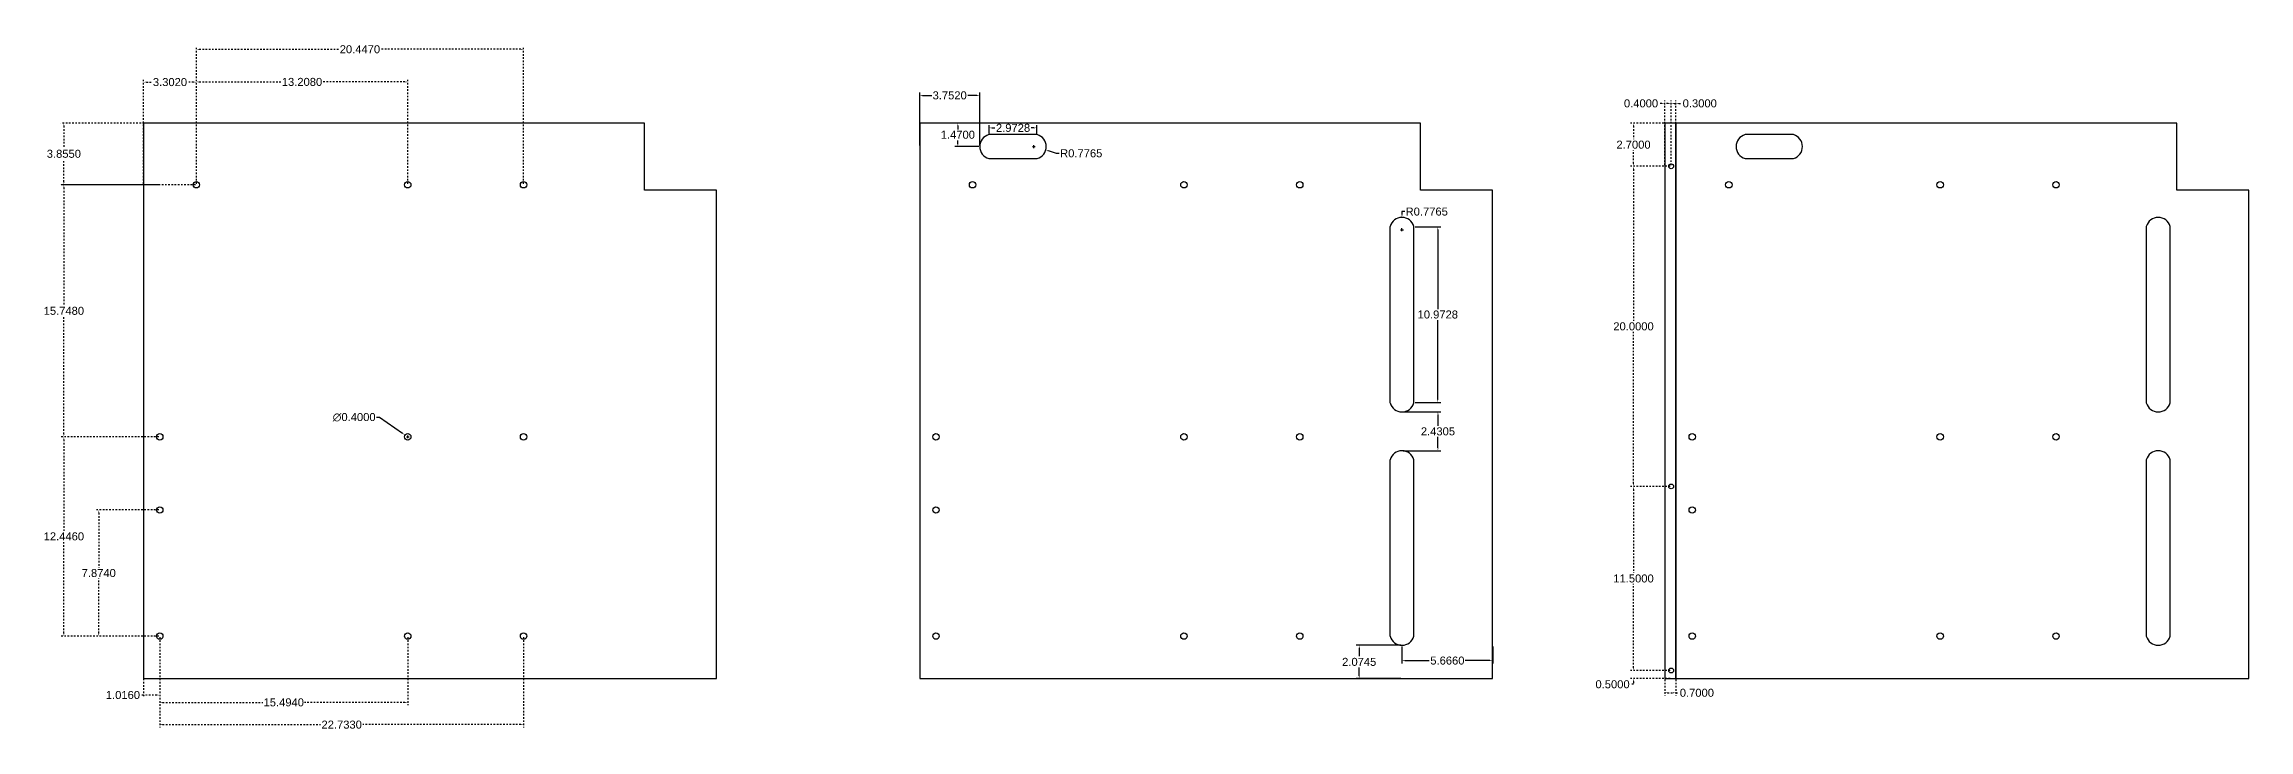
# Model space of a CAD drawing. Header units: millimetres. Extents: x 6 to 273, y 11 to 54.
# Drawn here: x 134.7 to 272.5, y 11.3 to 54.2 of the extents above; entities that cross this region are included whole.
import ezdxf

# ---------------------------------------------------------------- set-up
doc = ezdxf.new("R2010")
doc.units = ezdxf.units.MM
doc.header["$MEASUREMENT"] = 0
doc.linetypes.add('ACAD_ISO10W100', pattern=[18, 12, -3, 0, -3])
doc.layers.add('dim', color=3, linetype='ACAD_ISO10W100')
doc.layers.add('schita', color=2, linetype='Continuous')
doc.styles.get("Standard").update_dxf_attribs({"font": 'arial.ttf'})
doc.dimstyles.get("Standard").update_dxf_attribs({"dimtxt": 0.18, "dimasz": 0.18, "dimexe": 0.18, "dimexo": 0.0625, "dimgap": 0.09, "dimtad": 0, "dimtih": 1, "dimtoh": 1, "dimdec": 4, "dimzin": 0, "dimdsep": 46, "dimtxsty": 'Standard', "dimcen": 0.09, "dimadec": 0, "dimazin": 0, "dimtfac": 1, "dimtdec": 4, "dimtofl": 0, "dimtmove": 0, "dimatfit": 3, "dimfxl": 1, "dimtolj": 1, "dimtzin": 0, "dimarcsym": 0})

# ---------------------------------------------------------------- blocks, each defined once
blk = doc.blocks.new('*D5')
at = {"layer": 'Defpoints', "color": 0, "ltscale": 0.004, "transparency": 16777216}
for p in [(141.96, 17.18), (157.46, 17.18), (157.46, 13.04)]:
    blk.add_point(p, dxfattribs=at)
at = {"layer": 'dim', "color": 0, "lineweight": -2, "ltscale": 0.004, "transparency": 16777216}
for p, q in [((141.96, 17.12), (141.96, 12.86)), ((157.46, 17.12), (157.46, 12.86)), ((142.14, 13.04), (148.41, 13.04)), ((157.28, 13.04), (151.01, 13.04))]:
    blk.add_line(p, q, dxfattribs=at)
at = {"layer": 'dim', "color": 0, "ltscale": 0.004, "transparency": 16777216}
for points in [[(142.14, 13.07), (142.14, 13.01), (141.96, 13.04)], [(157.28, 13.07), (157.28, 13.01), (157.46, 13.04)]]:
    blk.add_solid(points, dxfattribs=at)
at = {"layer": 'dim', "color": 0, "ltscale": 0.004, "transparency": 16777216, "insert": (149.71, 13.04), "char_height": 0.5, "attachment_point": 5}
blk.add_mtext('\\A1;15.4940', dxfattribs=at)
blk = doc.blocks.new('*D6')
at = {"layer": 'Defpoints', "color": 0, "ltscale": 0.004, "transparency": 16777216}
for p in [(141.96, 17.18), (164.7, 17.18), (164.7, 11.65)]:
    blk.add_point(p, dxfattribs=at)
at = {"layer": 'dim', "color": 0, "lineweight": -2, "ltscale": 0.004, "transparency": 16777216}
for p, q in [((141.96, 17.12), (141.96, 11.47)), ((164.7, 17.12), (164.7, 11.47)), ((142.14, 11.65), (152, 11.65)), ((164.52, 11.65), (154.65, 11.65))]:
    blk.add_line(p, q, dxfattribs=at)
at = {"layer": 'dim', "color": 0, "ltscale": 0.004, "transparency": 16777216}
for points in [[(142.14, 11.68), (142.14, 11.62), (141.96, 11.65)], [(164.52, 11.68), (164.52, 11.62), (164.7, 11.65)]]:
    blk.add_solid(points, dxfattribs=at)
at = {"layer": 'dim', "color": 0, "ltscale": 0.004, "transparency": 16777216, "insert": (153.33, 11.65), "char_height": 0.5, "attachment_point": 5}
blk.add_mtext('\\A1;22.7330', dxfattribs=at)
blk = doc.blocks.new('*D7')
at = {"layer": 'Defpoints', "color": 0, "ltscale": 0.004, "transparency": 16777216}
for p in [(140.95, 17.18), (141.96, 17.18), (140.95, 13.5)]:
    blk.add_point(p, dxfattribs=at)
at = {"layer": 'dim', "color": 0, "lineweight": -2, "ltscale": 0.004, "transparency": 16777216}
for p, q in [((140.95, 17.12), (140.95, 13.32)), ((141.96, 17.12), (141.96, 13.32)), ((140.95, 13.5), (140.77, 13.5)), ((141.78, 13.5), (141.13, 13.5))]:
    blk.add_line(p, q, dxfattribs=at)
at = {"layer": 'dim', "color": 0, "ltscale": 0.004, "transparency": 16777216}
for points in [[(141.13, 13.53), (141.13, 13.47), (140.95, 13.5)], [(141.78, 13.53), (141.78, 13.47), (141.96, 13.5)]]:
    blk.add_solid(points, dxfattribs=at)
at = {"layer": 'dim', "color": 0, "ltscale": 0.004, "transparency": 16777216, "insert": (139.66, 13.5), "char_height": 0.5, "attachment_point": 5}
blk.add_mtext('\\A1;1.0160', dxfattribs=at)
blk = doc.blocks.new('*D8')
at = {"layer": 'Defpoints', "color": 0, "ltscale": 0.004, "transparency": 16777216}
for p in [(138.15, 25.06), (141.96, 25.06), (141.96, 17.18)]:
    blk.add_point(p, dxfattribs=at)
at = {"layer": 'dim', "color": 0, "lineweight": -2, "ltscale": 0.004, "transparency": 16777216}
for p, q in [((141.9, 25.06), (137.97, 25.06)), ((138.15, 24.88), (138.15, 21.47)), ((138.15, 17.36), (138.15, 20.78)), ((141.9, 17.18), (137.97, 17.18))]:
    blk.add_line(p, q, dxfattribs=at)
at = {"layer": 'dim', "color": 0, "ltscale": 0.004, "transparency": 16777216}
for points in [[(138.12, 24.88), (138.18, 24.88), (138.15, 25.06)], [(138.12, 17.36), (138.18, 17.36), (138.15, 17.18)]]:
    blk.add_solid(points, dxfattribs=at)
at = {"layer": 'dim', "color": 0, "ltscale": 0.004, "transparency": 16777216, "insert": (138.15, 21.12), "char_height": 0.5, "attachment_point": 5}
blk.add_mtext('\\A1;7.8740', dxfattribs=at)
blk = doc.blocks.new('*D9')
at = {"layer": 'Defpoints', "color": 0, "ltscale": 0.004, "transparency": 16777216}
for p in [(135.97, 29.63), (141.96, 29.63), (141.96, 17.18)]:
    blk.add_point(p, dxfattribs=at)
at = {"layer": 'dim', "color": 0, "lineweight": -2, "ltscale": 0.004, "transparency": 16777216}
for p, q in [((141.9, 29.63), (135.79, 29.63)), ((135.97, 29.45), (135.97, 23.75)), ((135.97, 17.36), (135.97, 23.06)), ((141.9, 17.18), (135.79, 17.18))]:
    blk.add_line(p, q, dxfattribs=at)
at = {"layer": 'dim', "color": 0, "ltscale": 0.004, "transparency": 16777216}
for points in [[(135.94, 29.45), (136, 29.45), (135.97, 29.63)], [(135.94, 17.36), (136, 17.36), (135.97, 17.18)]]:
    blk.add_solid(points, dxfattribs=at)
at = {"layer": 'dim', "color": 0, "ltscale": 0.004, "transparency": 16777216, "insert": (135.97, 23.41), "char_height": 0.5, "attachment_point": 5}
blk.add_mtext('\\A1;12.4460', dxfattribs=at)
blk = doc.blocks.new('*D10')
at = {"layer": 'Defpoints', "color": 0, "ltscale": 0.004, "transparency": 16777216}
for p in [(135.97, 49.23), (144.25, 49.23), (144.25, 45.38)]:
    blk.add_point(p, dxfattribs=at)
at = {"layer": 'dim', "color": 0, "lineweight": -2, "ltscale": 0.004, "transparency": 16777216}
for p, q in [((144.19, 49.23), (135.79, 49.23)), ((135.97, 49.05), (135.97, 47.65)), ((135.97, 45.56), (135.97, 46.96)), ((144.19, 45.38), (135.79, 45.38))]:
    blk.add_line(p, q, dxfattribs=at)
at = {"layer": 'dim', "color": 0, "ltscale": 0.004, "transparency": 16777216}
for points in [[(135.94, 49.05), (136, 49.05), (135.97, 49.23)], [(135.94, 45.56), (136, 45.56), (135.97, 45.38)]]:
    blk.add_solid(points, dxfattribs=at)
at = {"layer": 'dim', "color": 0, "ltscale": 0.004, "transparency": 16777216, "insert": (135.97, 47.31), "char_height": 0.5, "attachment_point": 5}
blk.add_mtext('\\A1;3.8550', dxfattribs=at)
blk = doc.blocks.new('*D11')
at = {"layer": 'Defpoints', "color": 0, "ltscale": 0.004, "transparency": 16777216}
for p in [(135.97, 45.38), (141.96, 45.38), (141.96, 29.63)]:
    blk.add_point(p, dxfattribs=at)
at = {"layer": 'dim', "color": 0, "lineweight": -2, "ltscale": 0.004, "transparency": 16777216}
for p, q in [((141.9, 45.38), (135.79, 45.38)), ((135.97, 45.2), (135.97, 37.85)), ((135.97, 29.81), (135.97, 37.16)), ((141.9, 29.63), (135.79, 29.63))]:
    blk.add_line(p, q, dxfattribs=at)
at = {"layer": 'dim', "color": 0, "ltscale": 0.004, "transparency": 16777216}
for points in [[(135.94, 45.2), (136, 45.2), (135.97, 45.38)], [(135.94, 29.81), (136, 29.81), (135.97, 29.63)]]:
    blk.add_solid(points, dxfattribs=at)
at = {"layer": 'dim', "color": 0, "ltscale": 0.004, "transparency": 16777216, "insert": (135.97, 37.5), "char_height": 0.5, "attachment_point": 5}
blk.add_mtext('\\A1;15.7480', dxfattribs=at)
blk = doc.blocks.new('*D12')
at = {"layer": 'Defpoints', "color": 0, "ltscale": 0.004, "transparency": 16777216}
for p in [(144.25, 51.79), (140.95, 45.38), (144.25, 45.38)]:
    blk.add_point(p, dxfattribs=at)
at = {"layer": 'dim', "color": 0, "lineweight": -2, "ltscale": 0.004, "transparency": 16777216}
for p, q in [((140.95, 45.44), (140.95, 51.97)), ((141.13, 51.79), (141.47, 51.79)), ((144.07, 51.79), (143.72, 51.79)), ((144.25, 45.44), (144.25, 51.97))]:
    blk.add_line(p, q, dxfattribs=at)
at = {"layer": 'dim', "color": 0, "ltscale": 0.004, "transparency": 16777216}
for points in [[(141.13, 51.82), (141.13, 51.76), (140.95, 51.79)], [(144.07, 51.82), (144.07, 51.76), (144.25, 51.79)]]:
    blk.add_solid(points, dxfattribs=at)
at = {"layer": 'dim', "color": 0, "ltscale": 0.004, "transparency": 16777216, "insert": (142.6, 51.79), "char_height": 0.5, "attachment_point": 5}
blk.add_mtext('\\A1;3.3020', dxfattribs=at)
blk = doc.blocks.new('*D13')
at = {"layer": 'Defpoints', "color": 0, "ltscale": 0.004, "transparency": 16777216}
for p in [(157.46, 51.8), (144.25, 45.38), (157.46, 45.38)]:
    blk.add_point(p, dxfattribs=at)
at = {"layer": 'dim', "color": 0, "lineweight": -2, "ltscale": 0.004, "transparency": 16777216}
for p, q in [((144.25, 45.44), (144.25, 51.98)), ((144.43, 51.8), (149.55, 51.8)), ((157.28, 51.8), (152.15, 51.8)), ((157.46, 45.44), (157.46, 51.98))]:
    blk.add_line(p, q, dxfattribs=at)
at = {"layer": 'dim', "color": 0, "ltscale": 0.004, "transparency": 16777216}
for points in [[(144.43, 51.83), (144.43, 51.77), (144.25, 51.8)], [(157.28, 51.83), (157.28, 51.77), (157.46, 51.8)]]:
    blk.add_solid(points, dxfattribs=at)
at = {"layer": 'dim', "color": 0, "ltscale": 0.004, "transparency": 16777216, "insert": (150.85, 51.8), "char_height": 0.5, "attachment_point": 5}
blk.add_mtext('\\A1;13.2080', dxfattribs=at)
blk = doc.blocks.new('*D14')
at = {"layer": 'Defpoints', "color": 0, "ltscale": 0.004, "transparency": 16777216}
for p in [(164.7, 53.84), (144.25, 45.38), (164.7, 45.38)]:
    blk.add_point(p, dxfattribs=at)
at = {"layer": 'dim', "color": 0, "lineweight": -2, "ltscale": 0.004, "transparency": 16777216}
for p, q in [((144.25, 45.44), (144.25, 54.02)), ((144.43, 53.84), (153.15, 53.84)), ((164.52, 53.84), (155.8, 53.84)), ((164.7, 45.44), (164.7, 54.02))]:
    blk.add_line(p, q, dxfattribs=at)
at = {"layer": 'dim', "color": 0, "ltscale": 0.004, "transparency": 16777216}
for points in [[(144.43, 53.87), (144.43, 53.81), (144.25, 53.84)], [(164.52, 53.87), (164.52, 53.81), (164.7, 53.84)]]:
    blk.add_solid(points, dxfattribs=at)
at = {"layer": 'dim', "color": 0, "ltscale": 0.004, "transparency": 16777216, "insert": (154.47, 53.84), "char_height": 0.5, "attachment_point": 5}
blk.add_mtext('\\A1;20.4470', dxfattribs=at)
blk = doc.blocks.new('*D15')
at = {"layer": 'Defpoints', "color": 0, "transparency": 16777216}
for p in [(193.79, 48.51), (196.76, 48.93), (196.76, 48.51)]:
    blk.add_point(p, dxfattribs=at)
at = {"layer": 'dim', "color": 0, "lineweight": -2, "transparency": 16777216}
for p, q in [((193.79, 48.58), (193.79, 49.11)), ((193.97, 48.93), (194.14, 48.93)), ((196.58, 48.93), (196.41, 48.93)), ((196.76, 48.58), (196.76, 49.11))]:
    blk.add_line(p, q, dxfattribs=at)
at = {"layer": 'dim', "color": 0, "transparency": 16777216}
for points in [[(193.97, 48.96), (193.97, 48.9), (193.79, 48.93)], [(196.58, 48.96), (196.58, 48.9), (196.76, 48.93)]]:
    blk.add_solid(points, dxfattribs=at)
at = {"layer": 'dim', "color": 0, "transparency": 16777216, "insert": (195.28, 48.93), "char_height": 0.5, "attachment_point": 5}
blk.add_mtext('\\A1;2.9728', dxfattribs=at)
blk = doc.blocks.new('*D16')
at = {"layer": 'Defpoints', "color": 0, "transparency": 16777216}
for p in [(219.58, 43.34), (219.58, 42.57)]:
    blk.add_point(p, dxfattribs=at)
at = {"layer": 'dim', "color": 0, "lineweight": -2, "transparency": 16777216}
for p, q in [((219.76, 43.7), (219.58, 43.7)), ((219.58, 43.7), (219.58, 43.52)), ((219.49, 42.57), (219.67, 42.57)), ((219.58, 42.48), (219.58, 42.66))]:
    blk.add_line(p, q, dxfattribs=at)
at = {"layer": 'dim', "color": 0, "transparency": 16777216}
blk.add_solid([(219.55, 43.52), (219.61, 43.52), (219.58, 43.34)], dxfattribs=at)
at = {"layer": 'dim', "color": 0, "transparency": 16777216, "insert": (221.13, 43.7), "char_height": 0.5, "attachment_point": 5}
blk.add_mtext('\\A1;R0.7765', dxfattribs=at)
blk = doc.blocks.new('*D17')
at = {"layer": 'Defpoints', "color": 0, "transparency": 16777216}
for p in [(220.33, 42.75), (220.33, 31.78), (221.82, 31.78)]:
    blk.add_point(p, dxfattribs=at)
at = {"layer": 'dim', "color": 0, "lineweight": -2, "transparency": 16777216}
for p, q in [((220.4, 42.75), (222, 42.75)), ((221.82, 42.57), (221.82, 37.61)), ((221.82, 31.96), (221.82, 36.92)), ((220.4, 31.78), (222, 31.78))]:
    blk.add_line(p, q, dxfattribs=at)
at = {"layer": 'dim', "color": 0, "transparency": 16777216}
for points in [[(221.79, 42.57), (221.85, 42.57), (221.82, 42.75)], [(221.79, 31.96), (221.85, 31.96), (221.82, 31.78)]]:
    blk.add_solid(points, dxfattribs=at)
at = {"layer": 'dim', "color": 0, "transparency": 16777216, "insert": (221.82, 37.27), "char_height": 0.5, "attachment_point": 5}
blk.add_mtext('\\A1;10.9728', dxfattribs=at)
blk = doc.blocks.new('*D18')
at = {"layer": 'Defpoints', "color": 0, "transparency": 16777216}
for p in [(196.58, 47.76), (197.32, 47.54)]:
    blk.add_point(p, dxfattribs=at)
at = {"layer": 'dim', "color": 0, "lineweight": -2, "transparency": 16777216}
for p, q in [((196.49, 47.76), (196.67, 47.76)), ((196.58, 47.67), (196.58, 47.85)), ((197.99, 47.34), (197.49, 47.49)), ((198.17, 47.34), (197.99, 47.34))]:
    blk.add_line(p, q, dxfattribs=at)
at = {"layer": 'dim', "color": 0, "transparency": 16777216}
blk.add_solid([(197.5, 47.52), (197.48, 47.46), (197.32, 47.54)], dxfattribs=at)
at = {"layer": 'dim', "color": 0, "transparency": 16777216, "insert": (199.54, 47.34), "char_height": 0.5, "attachment_point": 5}
blk.add_mtext('\\A1;R0.7765', dxfattribs=at)
blk = doc.blocks.new('*D19')
at = {"layer": 'Defpoints', "color": 0, "transparency": 16777216}
for p in [(219.58, 31.19), (221.83, 31.19), (219.58, 28.76)]:
    blk.add_point(p, dxfattribs=at)
at = {"layer": 'dim', "color": 0, "lineweight": -2, "transparency": 16777216}
for p, q in [((219.65, 31.19), (222.01, 31.19)), ((221.83, 31.01), (221.83, 30.32)), ((221.83, 28.94), (221.83, 29.63)), ((219.65, 28.76), (222.01, 28.76))]:
    blk.add_line(p, q, dxfattribs=at)
at = {"layer": 'dim', "color": 0, "transparency": 16777216}
for points in [[(221.8, 31.01), (221.86, 31.01), (221.83, 31.19)], [(221.8, 28.94), (221.86, 28.94), (221.83, 28.76)]]:
    blk.add_solid(points, dxfattribs=at)
at = {"layer": 'dim', "color": 0, "transparency": 16777216, "insert": (221.83, 29.97), "char_height": 0.5, "attachment_point": 5}
blk.add_mtext('\\A1;2.4305', dxfattribs=at)
blk = doc.blocks.new('*D20')
at = {"layer": 'Defpoints', "color": 0, "transparency": 16777216}
for p in [(219.58, 16.61), (225.25, 16.61), (225.25, 15.65)]:
    blk.add_point(p, dxfattribs=at)
at = {"layer": 'dim', "color": 0, "lineweight": -2, "transparency": 16777216}
for p, q in [((219.58, 16.54), (219.58, 15.47)), ((225.25, 16.54), (225.25, 15.47)), ((219.76, 15.65), (221.29, 15.65)), ((225.07, 15.65), (223.54, 15.65))]:
    blk.add_line(p, q, dxfattribs=at)
at = {"layer": 'dim', "color": 0, "transparency": 16777216}
for points in [[(219.76, 15.68), (219.76, 15.62), (219.58, 15.65)], [(225.07, 15.68), (225.07, 15.62), (225.25, 15.65)]]:
    blk.add_solid(points, dxfattribs=at)
at = {"layer": 'dim', "color": 0, "transparency": 16777216, "insert": (222.42, 15.65), "char_height": 0.5, "attachment_point": 5}
blk.add_mtext('\\A1;5.6660', dxfattribs=at)
blk = doc.blocks.new('*D21')
at = {"layer": 'Defpoints', "color": 0, "transparency": 16777216}
for p in [(191.83, 49.23), (193.2, 49.23), (193.2, 47.76)]:
    blk.add_point(p, dxfattribs=at)
at = {"layer": 'dim', "color": 0, "lineweight": -2, "transparency": 16777216}
for p, q in [((193.14, 49.23), (191.65, 49.23)), ((191.83, 49.05), (191.83, 48.84)), ((193.14, 47.76), (191.65, 47.76)), ((191.83, 47.94), (191.83, 48.15))]:
    blk.add_line(p, q, dxfattribs=at)
at = {"layer": 'dim', "color": 0, "transparency": 16777216}
for points in [[(191.8, 49.05), (191.86, 49.05), (191.83, 49.23)], [(191.8, 47.94), (191.86, 47.94), (191.83, 47.76)]]:
    blk.add_solid(points, dxfattribs=at)
at = {"layer": 'dim', "color": 0, "transparency": 16777216, "insert": (191.83, 48.5), "char_height": 0.5, "attachment_point": 5}
blk.add_mtext('\\A1;1.4700', dxfattribs=at)
blk = doc.blocks.new('*D22')
at = {"layer": 'Defpoints', "color": 0, "transparency": 16777216}
for p in [(189.45, 50.96), (189.45, 47.76), (193.2, 47.76)]:
    blk.add_point(p, dxfattribs=at)
at = {"layer": 'dim', "color": 0, "lineweight": -2, "transparency": 16777216}
for p, q in [((189.45, 47.83), (189.45, 51.14)), ((193.2, 47.83), (193.2, 51.14)), ((189.63, 50.96), (190.2, 50.96)), ((193.02, 50.96), (192.45, 50.96))]:
    blk.add_line(p, q, dxfattribs=at)
at = {"layer": 'dim', "color": 0, "transparency": 16777216}
for points in [[(189.63, 50.99), (189.63, 50.93), (189.45, 50.96)], [(193.02, 50.99), (193.02, 50.93), (193.2, 50.96)]]:
    blk.add_solid(points, dxfattribs=at)
at = {"layer": 'dim', "color": 0, "transparency": 16777216, "insert": (191.32, 50.96), "char_height": 0.5, "attachment_point": 5}
blk.add_mtext('\\A1;3.7520', dxfattribs=at)
blk = doc.blocks.new('*D23')
at = {"layer": 'Defpoints', "color": 0, "transparency": 16777216}
for p in [(219.58, 16.61), (216.91, 14.53), (219.58, 14.53)]:
    blk.add_point(p, dxfattribs=at)
at = {"layer": 'dim', "color": 0, "lineweight": -2, "transparency": 16777216}
for p, q in [((219.52, 16.61), (216.73, 16.61)), ((216.91, 16.43), (216.91, 15.92)), ((216.91, 14.71), (216.91, 15.22)), ((219.52, 14.53), (216.73, 14.53))]:
    blk.add_line(p, q, dxfattribs=at)
at = {"layer": 'dim', "color": 0, "transparency": 16777216}
for points in [[(216.88, 16.43), (216.94, 16.43), (216.91, 16.61)], [(216.88, 14.71), (216.94, 14.71), (216.91, 14.53)]]:
    blk.add_solid(points, dxfattribs=at)
at = {"layer": 'dim', "color": 0, "transparency": 16777216, "insert": (216.91, 15.57), "char_height": 0.5, "attachment_point": 5}
blk.add_mtext('\\A1;2.0745', dxfattribs=at)
blk = doc.blocks.new('*D24')
at = {"layer": 'Defpoints', "color": 0, "ltscale": 0.004, "transparency": 16777216}
for p in [(236, 14.53), (236.7, 14.53), (236.7, 13.64)]:
    blk.add_point(p, dxfattribs=at)
at = {"layer": 'dim', "color": 0, "lineweight": -2, "ltscale": 0.004, "transparency": 16777216}
for p, q in [((236, 14.47), (236, 13.46)), ((236.7, 14.47), (236.7, 13.46)), ((236.18, 13.64), (236.52, 13.64)), ((236.7, 13.64), (236.88, 13.64))]:
    blk.add_line(p, q, dxfattribs=at)
at = {"layer": 'dim', "color": 0, "ltscale": 0.004, "transparency": 16777216}
for points in [[(236.18, 13.67), (236.18, 13.61), (236, 13.64)], [(236.52, 13.67), (236.52, 13.61), (236.7, 13.64)]]:
    blk.add_solid(points, dxfattribs=at)
at = {"layer": 'dim', "color": 0, "ltscale": 0.004, "transparency": 16777216, "insert": (238.01, 13.64), "char_height": 0.5, "attachment_point": 5}
blk.add_mtext('\\A1;0.7000', dxfattribs=at)
blk = doc.blocks.new('*D25')
at = {"layer": 'Defpoints', "color": 0, "ltscale": 0.004, "transparency": 16777216}
for p in [(234.05, 14.53), (236.4, 15.03), (236.4, 14.53)]:
    blk.add_point(p, dxfattribs=at)
at = {"layer": 'dim', "color": 0, "lineweight": -2, "ltscale": 0.004, "transparency": 16777216}
for p, q in [((234.05, 15.21), (234.05, 15.39)), ((236.34, 15.03), (233.87, 15.03)), ((236.34, 14.53), (233.87, 14.53)), ((234.05, 14.17), (233.87, 14.17)), ((234.05, 14.35), (234.05, 14.17))]:
    blk.add_line(p, q, dxfattribs=at)
at = {"layer": 'dim', "color": 0, "ltscale": 0.004, "transparency": 16777216}
for points in [[(234.02, 15.21), (234.08, 15.21), (234.05, 15.03)], [(234.02, 14.35), (234.08, 14.35), (234.05, 14.53)]]:
    blk.add_solid(points, dxfattribs=at)
at = {"layer": 'dim', "color": 0, "ltscale": 0.004, "transparency": 16777216, "insert": (232.74, 14.17), "char_height": 0.5, "attachment_point": 5}
blk.add_mtext('\\A1;0.5000', dxfattribs=at)
blk = doc.blocks.new('*D26')
at = {"layer": 'Defpoints', "color": 0, "ltscale": 0.004, "transparency": 16777216}
for p in [(234.05, 26.53), (236.4, 26.53), (236.4, 15.03)]:
    blk.add_point(p, dxfattribs=at)
at = {"layer": 'dim', "color": 0, "lineweight": -2, "ltscale": 0.004, "transparency": 16777216}
for p, q in [((236.34, 26.53), (233.87, 26.53)), ((234.05, 26.35), (234.05, 21.13)), ((234.05, 15.21), (234.05, 20.44)), ((236.34, 15.03), (233.87, 15.03))]:
    blk.add_line(p, q, dxfattribs=at)
at = {"layer": 'dim', "color": 0, "ltscale": 0.004, "transparency": 16777216}
for points in [[(234.02, 26.35), (234.08, 26.35), (234.05, 26.53)], [(234.02, 15.21), (234.08, 15.21), (234.05, 15.03)]]:
    blk.add_solid(points, dxfattribs=at)
at = {"layer": 'dim', "color": 0, "ltscale": 0.004, "transparency": 16777216, "insert": (234.05, 20.78), "char_height": 0.5, "attachment_point": 5}
blk.add_mtext('\\A1;11.5000', dxfattribs=at)
blk = doc.blocks.new('*D27')
at = {"layer": 'Defpoints', "color": 0, "ltscale": 0.004, "transparency": 16777216}
for p in [(234.05, 46.53), (236.4, 46.53), (236.4, 26.53)]:
    blk.add_point(p, dxfattribs=at)
at = {"layer": 'dim', "color": 0, "lineweight": -2, "ltscale": 0.004, "transparency": 16777216}
for p, q in [((236.34, 46.53), (233.87, 46.53)), ((234.05, 46.35), (234.05, 36.88)), ((234.05, 26.71), (234.05, 36.19)), ((236.34, 26.53), (233.87, 26.53))]:
    blk.add_line(p, q, dxfattribs=at)
at = {"layer": 'dim', "color": 0, "ltscale": 0.004, "transparency": 16777216}
for points in [[(234.02, 46.35), (234.08, 46.35), (234.05, 46.53)], [(234.02, 26.71), (234.08, 26.71), (234.05, 26.53)]]:
    blk.add_solid(points, dxfattribs=at)
at = {"layer": 'dim', "color": 0, "ltscale": 0.004, "transparency": 16777216, "insert": (234.05, 36.53), "char_height": 0.5, "attachment_point": 5}
blk.add_mtext('\\A1;20.0000', dxfattribs=at)
blk = doc.blocks.new('*D28')
at = {"layer": 'Defpoints', "color": 0, "ltscale": 0.004, "transparency": 16777216}
for p in [(234.05, 49.23), (236.4, 49.23), (236.4, 46.53)]:
    blk.add_point(p, dxfattribs=at)
at = {"layer": 'dim', "color": 0, "lineweight": -2, "ltscale": 0.004, "transparency": 16777216}
for p, q in [((236.34, 49.23), (233.87, 49.23)), ((234.05, 49.05), (234.05, 48.23)), ((234.05, 46.71), (234.05, 47.54)), ((236.34, 46.53), (233.87, 46.53))]:
    blk.add_line(p, q, dxfattribs=at)
at = {"layer": 'dim', "color": 0, "ltscale": 0.004, "transparency": 16777216}
for points in [[(234.02, 49.05), (234.08, 49.05), (234.05, 49.23)], [(234.02, 46.71), (234.08, 46.71), (234.05, 46.53)]]:
    blk.add_solid(points, dxfattribs=at)
at = {"layer": 'dim', "color": 0, "ltscale": 0.004, "transparency": 16777216, "insert": (234.05, 47.88), "char_height": 0.5, "attachment_point": 5}
blk.add_mtext('\\A1;2.7000', dxfattribs=at)
blk = doc.blocks.new('*D29')
at = {"layer": 'Defpoints', "color": 0, "ltscale": 0.004, "transparency": 16777216}
for p in [(236, 50.46), (236, 46.53), (236.4, 46.53)]:
    blk.add_point(p, dxfattribs=at)
at = {"layer": 'dim', "color": 0, "lineweight": -2, "ltscale": 0.004, "transparency": 16777216}
for p, q in [((235.82, 50.46), (235.64, 50.46)), ((236, 46.6), (236, 50.64)), ((236.4, 46.6), (236.4, 50.64)), ((236.58, 50.46), (236.76, 50.46))]:
    blk.add_line(p, q, dxfattribs=at)
at = {"layer": 'dim', "color": 0, "ltscale": 0.004, "transparency": 16777216}
for points in [[(235.82, 50.49), (235.82, 50.43), (236, 50.46)], [(236.58, 50.49), (236.58, 50.43), (236.4, 50.46)]]:
    blk.add_solid(points, dxfattribs=at)
at = {"layer": 'dim', "color": 0, "ltscale": 0.004, "transparency": 16777216, "insert": (234.52, 50.46), "char_height": 0.5, "attachment_point": 5}
blk.add_mtext('\\A1;0.4000', dxfattribs=at)
blk = doc.blocks.new('*D30')
at = {"layer": 'Defpoints', "color": 0, "ltscale": 0.004, "transparency": 16777216}
for p in [(236.7, 50.46), (236.4, 46.53), (236.7, 46.53)]:
    blk.add_point(p, dxfattribs=at)
at = {"layer": 'dim', "color": 0, "lineweight": -2, "ltscale": 0.004, "transparency": 16777216}
for p, q in [((236.22, 50.46), (236.04, 50.46)), ((236.4, 46.6), (236.4, 50.64)), ((236.7, 46.6), (236.7, 50.64)), ((236.88, 50.46), (237.06, 50.46))]:
    blk.add_line(p, q, dxfattribs=at)
at = {"layer": 'dim', "color": 0, "ltscale": 0.004, "transparency": 16777216}
for points in [[(236.22, 50.49), (236.22, 50.43), (236.4, 50.46)], [(236.88, 50.49), (236.88, 50.43), (236.7, 50.46)]]:
    blk.add_solid(points, dxfattribs=at)
at = {"layer": 'dim', "color": 0, "ltscale": 0.004, "transparency": 16777216, "insert": (238.19, 50.46), "char_height": 0.5, "attachment_point": 5}
blk.add_mtext('\\A1;0.3000', dxfattribs=at)
blk = doc.blocks.new('*D31')
at = {"layer": 'Defpoints', "color": 0, "transparency": 16777216}
for p in [(157.29, 29.74), (157.62, 29.52)]:
    blk.add_point(p, dxfattribs=at)
at = {"layer": 'dim', "color": 0, "lineweight": -2, "transparency": 16777216}
for p, q in [((155.51, 30.85), (155.69, 30.85)), ((155.69, 30.85), (157.14, 29.85)), ((157.37, 29.63), (157.55, 29.63)), ((157.46, 29.54), (157.46, 29.72))]:
    blk.add_line(p, q, dxfattribs=at)
at = {"layer": 'dim', "color": 0, "transparency": 16777216}
blk.add_solid([(157.16, 29.87), (157.13, 29.82), (157.29, 29.74)], dxfattribs=at)
at = {"layer": 'dim', "color": 0, "transparency": 16777216, "insert": (154.11, 30.85), "char_height": 0.5, "attachment_point": 5}
blk.add_mtext('\\A1;∅0.4000', dxfattribs=at)

msp = doc.modelspace()

# ---------------------------------------------------------------- linework, layer by layer
at = {"layer": 'schita'}
for points in [[(176.74625, 14.53265), (176.74625, 45.03265), (172.24625, 45.03265), (172.24625, 49.23265), (140.94625, 49.23265), (140.94625, 14.53265)], [(225.24852, 14.53265), (225.24852, 45.03265), (220.74852, 45.03265), (220.74852, 49.23265), (189.44852, 49.23265), (189.44852, 14.53265)], [(236.00279, 49.23265), (236.00279, 14.53265), (236.70279, 14.53265), (236.70279, 49.23265)], [(272.50279, 14.53265), (272.50279, 45.03265), (268.00279, 45.03265), (268.00279, 49.23265), (236.70279, 49.23265), (236.70279, 14.53265)]]:
    msp.add_lwpolyline(points, close=True, dxfattribs=at)
for points in [[(193.76307, 48.50878, 0.753906712), (193.76307, 47.01651, 0.069813815), (193.79059, 47.01265), (196.76343, 47.01265, 0.070266002), (196.79112, 47.01656, 0.752496194), (196.79112, 48.50873, 0.070266002), (196.76343, 48.51265), (193.79059, 48.51265, 0.069813815)], [(241.01734, 48.50878, 0.753906712), (241.01734, 47.01651, 0.069813815), (241.04486, 47.01265), (244.0177, 47.01265, 0.070266002), (244.04539, 47.01656, 0.752496194), (244.04539, 48.50873, 0.070266002), (244.0177, 48.51265), (241.04486, 48.51265, 0.069813815)], [(218.83639, 31.75216, 0.753906712), (220.32866, 31.75216, 0.069813815), (220.33252, 31.77968), (220.33252, 42.75251, 0.070266002), (220.32861, 42.78021, 0.752496194), (218.83643, 42.78021, 0.070266002), (218.83252, 42.75251), (218.83252, 31.77968, 0.069813815)], [(266.09066, 31.75216, 0.753906712), (267.58293, 31.75216, 0.069813815), (267.58679, 31.77968), (267.58679, 42.75251, 0.070266002), (267.58288, 42.78021, 0.752496194), (266.09071, 42.78021, 0.070266002), (266.08679, 42.75251), (266.08679, 31.77968, 0.069813815)], [(218.83639, 17.16966, 0.753906712), (220.32866, 17.16966, 0.069813815), (220.33252, 17.19718), (220.33252, 28.17002, 0.070266002), (220.32861, 28.19771, 0.752496194), (218.83643, 28.19771, 0.070266002), (218.83252, 28.17002), (218.83252, 17.19718, 0.069813815)], [(266.09066, 17.16966, 0.753906712), (267.58293, 17.16966, 0.069813815), (267.58679, 17.19718), (267.58679, 28.17002, 0.070266002), (267.58288, 28.19771, 0.752496194), (266.09071, 28.19771, 0.070266002), (266.08679, 28.17002), (266.08679, 17.19718, 0.069813815)]]:
    msp.add_lwpolyline(points, format="xyb", close=True, dxfattribs=at)
for centre in [(144.24825, 45.37765), (157.45625, 45.37765), (164.69525, 45.37765), (192.75052, 45.37765), (205.95852, 45.37765), (213.19752, 45.37765), (240.00479, 45.37765), (253.21279, 45.37765), (260.45179, 45.37765), (141.96225, 29.62965), (157.45625, 29.62965), (164.69525, 29.62965), (190.46452, 29.62965), (205.95852, 29.62965), (213.19752, 29.62965), (237.71879, 29.62965), (253.21279, 29.62965), (260.45179, 29.62965), (141.96225, 25.05765), (190.46452, 25.05765), (237.71879, 25.05765), (141.96225, 17.18365), (157.45625, 17.18365), (164.69525, 17.18365), (190.46452, 17.18365), (205.95852, 17.18365), (213.19752, 17.18365), (237.71879, 17.18365), (253.21279, 17.18365), (260.45179, 17.18365)]:
    msp.add_circle(centre, 0.2, dxfattribs=at)
at = {"layer": 'schita', "ltscale": 0.05}
for centre in [(236.40279, 46.53265), (236.40279, 26.53265), (236.40279, 15.03265)]:
    msp.add_circle(centre, 0.15, dxfattribs=at)

# ---------------------------------------------------------------- dimensions: what is measured, and where the dimension line sits
at = {"layer": 'dim', "ltscale": 0.004}
for base, p1, p2, picture, middle in [((164.69525, 53.83638), (144.24825, 45.37765), (164.69525, 45.37765), '*D14', (154.47175, 53.83638)), ((144.24825, 51.79427), (140.94625, 45.37765), (144.24825, 45.37765), '*D12', (142.59725, 51.79427)), ((157.45625, 51.80062), (144.24825, 45.37765), (157.45625, 45.37765), '*D13', (150.85225, 51.80062)), ((236.00279, 50.45571), (236.40279, 46.53265), (236.00279, 46.53265), '*D29', (234.51579, 50.45571)), ((236.70279, 50.45571), (236.40279, 46.53265), (236.70279, 46.53265), '*D30', (238.1898, 50.45571)), ((157.45625, 13.04011), (141.96225, 17.18365), (157.45625, 17.18365), '*D5', (149.70925, 13.04011)), ((164.69525, 11.65114), (141.96225, 17.18365), (164.69525, 17.18365), '*D6', (153.32875, 11.65114)), ((236.70279, 13.63647), (236.00279, 14.53265), (236.70279, 14.53265), '*D24', (238.0098, 13.63647))]:
    dim = msp.add_linear_dim(base=base, p1=p1, p2=p2, dimstyle='Standard', override={"dimtxt": 0.5}, dxfattribs=at)
    dim.commit()
    dim.dimension.update_dxf_attribs({"geometry": picture, "text_midpoint": middle})
at = {"layer": 'dim'}
for base, p1, p2, picture, middle in [((189.44852, 50.96468), (193.20055, 47.76265), (189.44852, 47.76265), '*D22', (191.32454, 50.96468)), ((196.76343, 48.92802), (193.79059, 48.51265), (196.76343, 48.51265), '*D15', (195.27701, 48.92802)), ((225.24852, 15.64875), (219.58252, 16.60714), (225.24852, 16.60714), '*D20', (222.41552, 15.64875))]:
    dim = msp.add_linear_dim(base=base, p1=p1, p2=p2, dimstyle='Standard', override={"dimtxt": 0.5}, dxfattribs=at)
    dim.commit()
    dim.dimension.update_dxf_attribs({"geometry": picture, "text_midpoint": middle})
at = {"layer": 'dim', "ltscale": 0.004}
dim = msp.add_linear_dim(base=(135.96528, 49.23265), p1=(144.24825, 45.37765), p2=(144.24825, 49.23265), angle=90, dimstyle='Standard', override={"dimtxt": 0.5}, dxfattribs=at)
dim.commit()
dim.dimension.update_dxf_attribs({"geometry": '*D10', "text_midpoint": (135.96528, 47.30515), "dimtype": 160})
at = {"layer": 'dim'}
for base, p1, p2, picture, middle in [((191.83486, 49.23265), (193.20055, 47.76265), (193.20055, 49.23265), '*D21', (191.83486, 48.49765)), ((221.82723, 31.18964), (219.58252, 28.75914), (219.58252, 31.18964), '*D19', (221.82723, 29.97439))]:
    dim = msp.add_linear_dim(base=base, p1=p1, p2=p2, angle=90, dimstyle='Standard', override={"dimtxt": 0.5}, dxfattribs=at)
    dim.commit()
    dim.dimension.update_dxf_attribs({"geometry": picture, "text_midpoint": middle})
at = {"layer": 'dim', "ltscale": 0.004}
for base, p1, p2, picture, middle in [((234.04504, 49.23265), (236.40279, 46.53265), (236.40279, 49.23265), '*D28', (234.04504, 47.88265)), ((234.04504, 46.53265), (236.40279, 26.53265), (236.40279, 46.53265), '*D27', (234.04504, 36.53265)), ((135.96528, 45.37765), (141.96225, 29.62965), (141.96225, 45.37765), '*D11', (135.96528, 37.50365)), ((135.96528, 29.62965), (141.96225, 17.18365), (141.96225, 29.62965), '*D9', (135.96528, 23.40665)), ((234.04504, 26.53265), (236.40279, 15.03265), (236.40279, 26.53265), '*D26', (234.04504, 20.78265)), ((138.151, 25.05765), (141.96225, 17.18365), (141.96225, 25.05765), '*D8', (138.151, 21.12065)), ((234.04504, 14.53265), (236.40279, 15.03265), (236.40279, 14.53265), '*D25', (232.73804, 14.17265))]:
    dim = msp.add_linear_dim(base=base, p1=p1, p2=p2, angle=90, dimstyle='Standard', override={"dimtxt": 0.5}, dxfattribs=at)
    dim.commit()
    dim.dimension.update_dxf_attribs({"geometry": picture, "text_midpoint": middle})
at = {"layer": 'dim'}
dim = msp.add_radius_dim(center=(196.57609, 47.76265), mpoint=(197.31954, 47.53867), dimstyle='Standard', override={"dimtxt": 0.5}, dxfattribs=at)
dim.commit()
dim.dimension.update_dxf_attribs({"geometry": '*D18', "text_midpoint": (199.53878, 47.33675), "dimtype": 164})
dim = msp.add_radius_dim(center=(219.582524, 42.565177), mpoint=(219.582524, 43.341634), dimstyle='Standard', override={"dimtxt": 0.5}, dxfattribs=at)
dim.commit()
dim.dimension.update_dxf_attribs({"geometry": '*D16', "text_midpoint": (221.131514, 43.701634)})
for base, p1, p2, picture, middle in [((221.81559, 31.77968), (220.33252, 42.75251), (220.33252, 31.77968), '*D17', (221.81559, 37.26609)), ((216.91361, 14.53265), (219.58252, 16.60714), (219.58252, 14.53265), '*D23', (216.91361, 15.56989))]:
    dim = msp.add_linear_dim(base=base, p1=p1, p2=p2, angle=90, dimstyle='Standard', override={"dimtxt": 0.5}, dxfattribs=at)
    dim.commit()
    dim.dimension.update_dxf_attribs({"geometry": picture, "text_midpoint": middle, "dimtype": 160})
dim = msp.add_diameter_dim_2p(p1=(157.62086, 29.51606), p2=(157.29163, 29.74323), dimstyle='Standard', override={"dimtxt": 0.5}, dxfattribs=at)
dim.commit()
dim.dimension.update_dxf_attribs({"geometry": '*D31', "text_midpoint": (154.11263, 30.84727), "dimtype": 163})
at = {"layer": 'dim', "ltscale": 0.004}
dim = msp.add_linear_dim(base=(140.94625, 13.49995), p1=(141.96225, 17.18365), p2=(140.94625, 17.18365), dimstyle='Standard', override={"dimtxt": 0.5}, dxfattribs=at)
dim.commit()
dim.dimension.update_dxf_attribs({"geometry": '*D7', "text_midpoint": (139.66278, 13.49995), "dimtype": 160})

doc.saveas('drawing.dxf')
